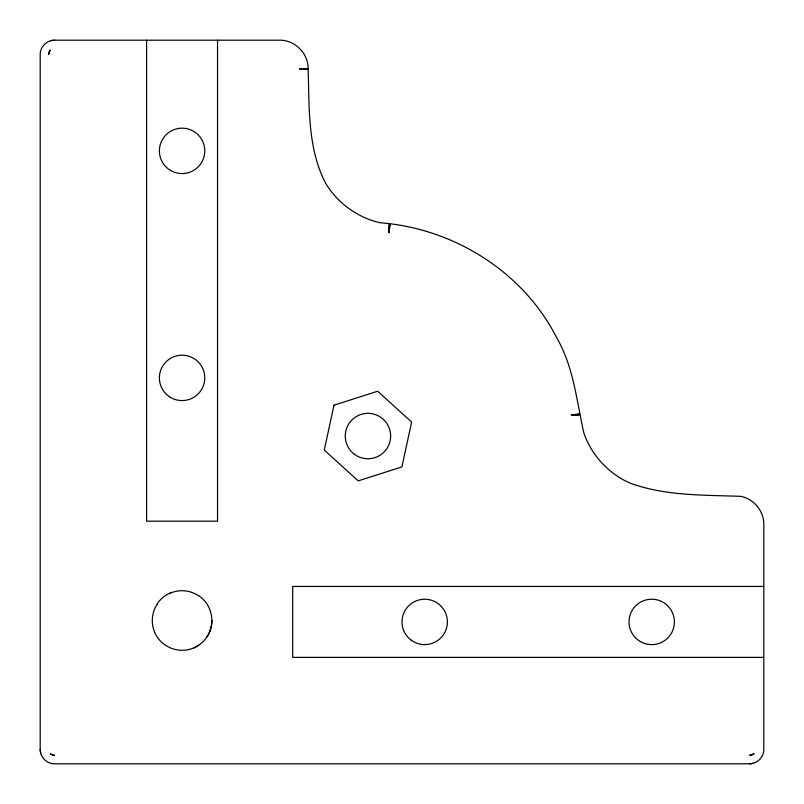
<?xml version="1.0" encoding="UTF-8"?>
<svg xmlns="http://www.w3.org/2000/svg" width="804" height="804" viewBox="0 0 804 804"><rect width="100%" height="100%" fill="white"/><g stroke="black" fill="none" stroke-linecap="round" stroke-linejoin="round"><path stroke-width="1.21" d="M301.801 69.074L299.601 69.023L308.113 69.214C309.399 107.244 307.48 148.418 325.56 183.081C337.409 203.03 357.569 217.673 380.202 222.768C453.345 228.356 522.891 271.471 556.479 337.308C573.694 366.755 576.548 400.894 583.955 433.326C591.654 455.225 608.538 473.536 629.733 482.993C664.928 495.998 703.45 494.983 740.414 496.319C753.599 498.58 763.9 510.882 763.8 524.258L763.8 749.609C763.86 757.237 757.177 763.8 749.609 763.8L54.391 763.8C46.763 763.86 40.2 757.177 40.2 749.609L40.2 54.391C40.14 46.763 46.823 40.2 54.391 40.2L279.742 40.2C295.148 39.959 308.696 53.818 308.113 69.214L307.832 68.581L299.972 68.581M307.832 68.581L307.821 69.204L306.977 68.581L306.977 69.184L301.812 68.581M389.247 224.587L388.573 230.567L389.106 232.838L389.99 224.376L389.247 224.587L389.96 224.658L389.146 225.432L389.87 225.512L388.995 226.768L389.729 226.849L388.794 228.527L389.548 228.607L388.573 230.567L389.337 230.647M305.832 69.164L305.942 68.581L300.545 68.913M50.712 40.682L54.391 40.2M749.609 763.8L753.288 763.318M573.433 415.427L579.413 414.753L579.624 414.01L571.162 414.894L573.433 415.427L573.352 414.663L575.473 415.206L575.393 414.452L577.232 415.005L577.151 414.271L578.568 414.854L578.488 414.13L579.413 414.753L579.342 414.04M763.8 586.448L292.676 586.448L292.676 657.391L763.8 657.391M40.2 749.609L40.682 753.288M217.552 40.2L217.552 521.183L146.609 521.183L146.609 40.2M154.539 631.894A29.668 29.668 0 0 1 157.313 604.025M211.874 620.497A29.668 29.668 0 0 1 206.849 637.069A29.869 29.869 0 0 1 193.473 648.034M165.423 645.28A29.869 29.869 0 0 1 154.438 631.884M157.202 603.844A29.869 29.869 0 0 1 170.589 592.849M198.638 595.613A29.869 29.869 0 0 1 209.623 609M170.689 592.96A29.668 29.668 0 0 1 198.548 595.734M209.623 609.211A29.668 29.668 0 0 1 206.859 637.049M198.628 645.29A29.668 29.668 0 0 1 165.614 645.27M333.992 405.206L324.263 450.039L358.212 480.882L401.899 466.893L411.638 422.07L377.679 391.226L333.992 405.206M50.149 50.149L48.712 54.391L48.602 52.833L50.149 50.149M753.85 753.85L751.167 755.398L749.609 755.288L753.85 753.85M54.391 755.288L52.833 755.398L50.149 753.85L54.391 755.288M354.393 454.26A22.703 22.703 0 0 0 390.493 438.682A22.703 22.703 0 0 0 358.956 415.206A22.703 22.703 0 0 0 354.393 454.26M411.145 640.125A22.703 22.703 0 0 0 447.245 624.557A22.703 22.703 0 0 0 415.708 601.07A22.703 22.703 0 0 0 411.145 640.125M170.729 170.528A22.703 22.703 0 0 0 204.779 150.871A22.703 22.703 0 0 0 170.729 131.213A22.703 22.703 0 0 0 170.729 170.528M169.483 396.764A22.703 22.703 0 0 0 204.739 379.347A22.703 22.703 0 0 0 172.026 357.529A22.703 22.703 0 0 0 169.483 396.764M640.366 641.582A22.703 22.703 0 0 0 674.415 621.914A22.703 22.703 0 0 0 640.366 602.256A22.703 22.703 0 0 0 640.366 641.582"/></g></svg>
